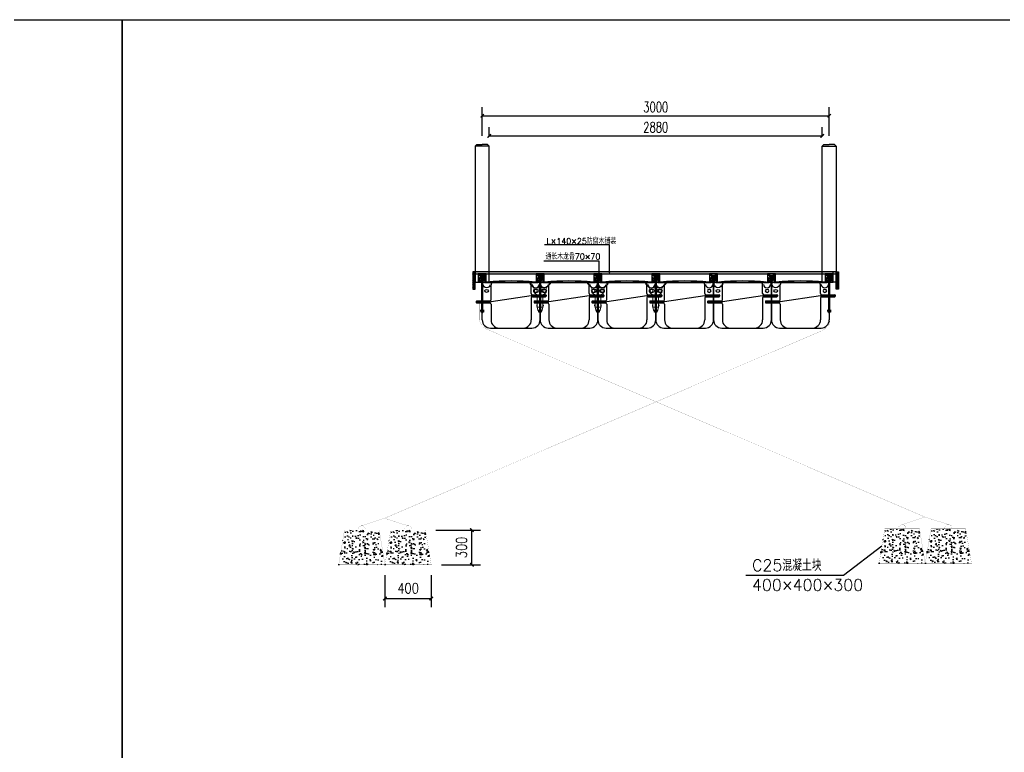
# Model space of a CAD drawing. Header units: millimetres. Extents: x -1822632 to -1305911, y 1206448 to 1536160.
# Drawn here: x -1805305 to -1796792, y 1239970 to 1246308 of the extents above; entities that cross this region are included whole.
import ezdxf

# ---------------------------------------------------------------- set-up
doc = ezdxf.new("R2010")
doc.units = ezdxf.units.MM
doc.header["$LTSCALE"] = 1000
doc.layers.get('0').update_dxf_attribs({"linetype": 'CONTINUOUS'})
doc.layers.get('DEFPOINTS').update_dxf_attribs({"linetype": 'CONTINUOUS'})
for name, color, linetype in [('DIM_LEAD', 3, 'CONTINUOUS'), ('FT', 252, 'CONTINUOUS'), ('PUB_DIM', 3, 'CONTINUOUS'), ('PUB_TEXT', 7, 'CONTINUOUS'), ('W- bollard系船栓', 4, 'CONTINUOUS'), ('固定锚', 38, 'CONTINUOUS'), ('木龙骨', 25, 'CONTINUOUS'), ('栏杆', 16, 'CONTINUOUS'), ('浮栈道码头木地板', 44, 'CONTINUOUS'), ('浮桥木地板', 44, 'CONTINUOUS'), ('短销钉', 253, 'CONTINUOUS')]:
    doc.layers.add(name, color=color, linetype=linetype)
doc.styles.add('_TCH_DIM', font='SIMPLEX.shx', dxfattribs={"width": 0.7, "bigfont": 'GBCBIG.shx'})
doc.styles.add('_TCH_DIM_T3', font='SIMPLEX', dxfattribs={"width": 0.705882, "bigfont": 'GBCBIG'})
doc.styles.add('dim_font', font='SIMPLEX.shx', dxfattribs={"width": 0.8})
doc.dimstyles.new('_T&30', dxfattribs={"dimtxt": 89.25, "dimasz": 30, "dimexe": 75, "dimexo": 90, "dimgap": 30, "dimtad": 1, "dimdec": 0, "dimzin": 0, "dimdsep": 46, "dimtxsty": '_TCH_DIM_T3', "dimblk": 'ARCHTICK', "dimcen": 0.09, "dimclrt": 7, "dimazin": 2, "dimtfac": 1, "dimtdec": 0, "dimtix": 1, "dimtmove": 2, "dimatfit": 3, "dimfxl": 1, "dimtolj": 1, "dimtzin": 0, "dimarcsym": 0})
doc.dimstyles.new('DIMN30', dxfattribs={"dimscale": 0.3, "dimtxt": 300, "dimasz": 100, "dimexe": 250, "dimexo": 300, "dimgap": 150, "dimtad": 1, "dimdec": 0, "dimzin": 0, "dimdsep": 46, "dimtxsty": 'dim_font', "dimblk": 'ARCHTICK', "dimcen": 0.09, "dimclrt": 7, "dimazin": 2, "dimtfac": 1, "dimtdec": 0, "dimtix": 1, "dimtmove": 2, "dimatfit": 3, "dimldrblk": 'ARCHTICK', "dimfxl": 1, "dimtolj": 1, "dimtzin": 0, "dimarcsym": 0})

# ---------------------------------------------------------------- blocks, each defined once
blk = doc.blocks.new('_ARCHTICK')
at = {"color": 0, "linetype": 'ByBlock', "const_width": 0.4}
blk.add_lwpolyline([(-0.5, -0.5), (0.5, 0.5)], dxfattribs=at)
blk = doc.blocks.new('*D22')
at = {"layer": 'DEFPOINTS', "color": 0, "transparency": 16777216}
for p in [(-1801796.7, 1241892.3), (-1801395.5, 1241892.3), (-1801746.7, 1241592.3)]:
    blk.add_point(p, dxfattribs=at)
at = {"layer": 'PUB_DIM', "color": 0, "lineweight": -2, "transparency": 16777216}
for p, q in [((-1801706.7, 1241892.3), (-1801320.5, 1241892.3)), ((-1801395.5, 1241592.3), (-1801395.5, 1241892.3)), ((-1801656.7, 1241592.3), (-1801320.5, 1241592.3))]:
    blk.add_line(p, q, dxfattribs=at)
at = {"layer": 'PUB_DIM', "color": 0, "lineweight": -2, "transparency": 16777216, "xscale": 30, "yscale": 30, "zscale": 30}
for p, rotation in [((-1801395.5, 1241892.3), 90), ((-1801395.5, 1241592.3), 270)]:
    blk.add_blockref('_ARCHTICK', p, dxfattribs=dict(at, rotation=rotation))
at = {"layer": 'PUB_DIM', "color": 7, "transparency": 16777216, "insert": (-1801485.5, 1241742.3), "char_height": 90, "attachment_point": 5, "rotation": 90, "style": 'dim_font'}
blk.add_mtext('\\A1;300', dxfattribs=at)
blk = doc.blocks.new('*D23')
at = {"layer": 'DEFPOINTS', "color": 0, "transparency": 16777216}
for p in [(-1802146.7, 1241592.3), (-1801746.7, 1241592.3), (-1801746.7, 1241299.5)]:
    blk.add_point(p, dxfattribs=at)
at = {"layer": 'PUB_DIM', "color": 0, "lineweight": -2, "transparency": 16777216}
for p, q in [((-1802146.7, 1241502.3), (-1802146.7, 1241224.5)), ((-1801746.7, 1241502.3), (-1801746.7, 1241224.5)), ((-1802146.7, 1241299.5), (-1801746.7, 1241299.5))]:
    blk.add_line(p, q, dxfattribs=at)
at = {"layer": 'PUB_DIM', "color": 0, "lineweight": -2, "transparency": 16777216, "xscale": 30, "yscale": 30, "zscale": 30, "rotation": 180}
blk.add_blockref('_ARCHTICK', (-1802146.7, 1241299.5), dxfattribs=at)
at = {"layer": 'PUB_DIM', "color": 0, "lineweight": -2, "transparency": 16777216, "xscale": 30, "yscale": 30, "zscale": 30}
blk.add_blockref('_ARCHTICK', (-1801746.7, 1241299.5), dxfattribs=at)
at = {"layer": 'PUB_DIM', "color": 7, "transparency": 16777216, "insert": (-1801946.7, 1241389.5), "char_height": 90, "attachment_point": 5, "style": 'dim_font'}
blk.add_mtext('\\A1;400', dxfattribs=at)
blk = doc.blocks.new('dxd')
at = {"layer": '短销钉', "lineweight": 13}
for p, q in [((-85.7, 227.1), (-55.8, 200.2)), ((-79, 244.5), (79, 244.5)), ((-77.5, 244.5), (-77.5, 246.5)), ((-77.5, 246.5), (77.5, 246.5)), ((-52.5, 180.1), (-52.5, 192.7)), ((-42.5, 197.2), (42.5, 197.2)), ((52.5, 180.1), (52.5, 192.7)), ((85.7, 227.1), (55.8, 200.2)), ((77.5, 244.5), (77.5, 246.5)), ((-48.8, 152.9), (-27.7, 135.8)), ((-24, 30), (-24, 128)), ((-19.2, 132.8), (19.2, 132.8)), ((24, 30), (24, 128)), ((48.8, 152.9), (27.7, 135.8)), ((-29, 38.9), (-29, 45)), ((-26, 48), (-24, 48)), ((-24, 30), (24, 30)), ((-24, 30), (-18.4, 2)), ((-16, 0), (16, 0)), ((-6, 39), (-6, 44.3)), ((6, 39), (6, 44.3)), ((24, 30), (18.4, 2)), ((26, 48), (24, 48)), ((29, 38.9), (29, 45))]:
    blk.add_line(p, q, dxfattribs=at)
at = {"layer": '短销钉', "lineweight": 13, "ltscale": 0.1}
for p, q in [((-18.4, 2), (-18, 0)), ((-18, 0), (-16, 0)), ((16, 0), (18, 0)), ((18.4, 2), (18, 0))]:
    blk.add_line(p, q, dxfattribs=at)
at = {"layer": '短销钉', "lineweight": 13}
for centre, radius, start, end in [((-79, 234.5), 10, 90, 228.00092), ((0, -1254.1), 1502.6, 87.04345, 92.95655), ((-43.5, 170), 13.5, 126.56574, 231), ((-62.5, 192.7), 10, 0, 48.00092), ((-34.5, 154.5), 31.4, 56.41658, 122.85309), ((-25.5, 170), 13.5, 308.36964, 51.90106), ((25.5, 170), 13.5, 128.09894, 231.63036), ((34.5, 154.5), 31.3, 57.12872, 123.60194), ((43.5, 170), 13.5, 309, 53.43426), ((62.5, 192.7), 10, 131.99908, 180), ((79, 234.5), 10, 311.99908, 90), ((-42.5, 160.6), 10, 184.14788, 231), ((-34.5, 185.6), 31.4, 236.13806, 303.55692), ((-34, 128), 10, 0, 51), ((34.5, 185.6), 31.4, 236.43853, 303.86649), ((34, 128), 10, 129, 180), ((42.5, 160.6), 10, 309, 355.85212), ((-26, 45), 3, 90, 180), ((-16, 2.5), 2.5, 191.30993, 270), ((-3, 44.3), 3, 115.37693, 180), ((0, 38), 10, 64.62307, 115.37693), ((3, 44.3), 3, 0, 64.62307), ((16, 2.5), 2.5, 270, 348.69007), ((26, 45), 3, 0, 90)]:
    blk.add_arc(centre, radius, start, end, dxfattribs=at)
for centre, major_axis, start_param, end_param in [((-23, 38.9), (0, -9), 4.712389, 6.115737), ((0, 39), (0, 9), 1.570796, 4.712389)]:
    blk.add_ellipse(centre, major_axis=major_axis, ratio=0.666667, start_param=start_param, end_param=end_param, dxfattribs=at)
at = {"layer": '短销钉', "lineweight": 13, "extrusion": (0, 0, -1)}
blk.add_ellipse((23, 38.9), major_axis=(0, -9), ratio=0.666667, start_param=4.712389, end_param=6.115737, dxfattribs=at)
blk = doc.blocks.new('ft')
at = {"layer": 'FT'}
for p, q in [((-250, 234.5), (-250, 375)), ((-230, 395), (230, 395)), ((-208.5, 397), (208.2, 397)), ((-208.5, 397), (-208.5, 395)), ((-174.3, 244.5), (-174.3, 375)), ((174.3, 298.5), (174.3, 375)), ((208.2, 397), (208.2, 395)), ((250, 375), (250, 288.5)), ((174.3, 279.5), (-174.3, 225.5)), ((174.3, 279.5), (302.1, 279.5)), ((174.3, 260.5), (174.3, 70)), ((184.3, 288.5), (298.1, 288.5)), ((184.3, 270.5), (298.1, 270.5)), ((250, 270.5), (250, 70)), ((-302, 225.5), (-174.3, 225.5)), ((-298, 234.5), (-184.3, 234.5)), ((-298, 216.5), (-184.3, 216.5)), ((-250, 70), (-250, 216.5)), ((-174.3, 206.5), (-174.3, 70)), ((-180, 0), (180, 0))]:
    blk.add_line(p, q, dxfattribs=at)
at = {"layer": 'FT', "ltscale": 0.5}
for p, q in [((302.1, 284.5), (302.1, 274.5)), ((-302, 230.5), (-302, 220.5))]:
    blk.add_line(p, q, dxfattribs=at)
at = {"layer": 'FT'}
for centre, radius, start, end in [((-230, 375), 20, 90, 180), ((-0.2, -1768.5), 2175.5, 84.50426, 95.49574), ((-154.3, 375), 20, 90, 180), ((154.3, 375), 20, 0, 90), ((230, 375), 20, 0, 90), ((184.3, 298.5), 10, 180, 270), ((184.3, 260.5), 10, 90, 180), ((298.1, 274.5), 4, 270, 0), ((-298, 220.5), 4, 180, 270), ((-184.3, 244.5), 10, 270, 0), ((-184.3, 206.5), 10, 0, 90), ((-180, 70), 70, 180, 270), ((-104.3, 70), 70, 180, 270), ((104.3, 70), 70, 270, 0), ((180, 70), 70, 270, 0)]:
    blk.add_arc(centre, radius, start, end, dxfattribs=at)
at = {"layer": 'FT', "ltscale": 0.5}
for centre, start, end in [((298.1, 284.5), 0, 90), ((-298, 230.5), 90, 180)]:
    blk.add_arc(centre, 4, start, end, dxfattribs=at)
at = {"layer": 'FT', "extrusion": (0, 0, -1)}
blk.add_ellipse((-212.1, 375), major_axis=(-30.4, 0), ratio=0.921809, start_param=3.141593, end_param=6.283185, dxfattribs=at)
at = {"layer": 'FT'}
blk.add_ellipse((211.9, 375.4), major_axis=(30.4, 0.1), ratio=0.921809, start_param=3.141593, end_param=6.283185, dxfattribs=at)
blk.add_ellipse((-212.1, 320.5), major_axis=(-16, 0), ratio=0.75, dxfattribs=at)
at = {"layer": 'FT', "extrusion": (0, 0, -1)}
blk.add_ellipse((212.1, 320.5), major_axis=(16, 0), ratio=0.75, dxfattribs=at)
blk = doc.blocks.new('*D21')
at = {"layer": 'DEFPOINTS', "color": 0, "transparency": 16777216}
for p in [(-1798305.8, 1245477.2), (-1801305.8, 1245212.9, 0), (-1798305.8, 1245212.9, 0)]:
    blk.add_point(p, dxfattribs=at)
at = {"layer": 'PUB_DIM', "color": 0, "lineweight": -2, "transparency": 16777216}
for p, q in [((-1801305.8, 1245302.9), (-1801305.8, 1245552.2)), ((-1798305.8, 1245302.9), (-1798305.8, 1245552.2)), ((-1801305.8, 1245477.2), (-1798305.8, 1245477.2))]:
    blk.add_line(p, q, dxfattribs=at)
at = {"layer": 'PUB_DIM', "color": 0, "lineweight": -2, "transparency": 16777216, "xscale": 30, "yscale": 30, "zscale": 30, "rotation": 180}
blk.add_blockref('_ARCHTICK', (-1801305.8, 1245477.2), dxfattribs=at)
at = {"layer": 'PUB_DIM', "color": 0, "lineweight": -2, "transparency": 16777216, "xscale": 30, "yscale": 30, "zscale": 30}
blk.add_blockref('_ARCHTICK', (-1798305.8, 1245477.2), dxfattribs=at)
at = {"layer": 'PUB_DIM', "color": 7, "transparency": 16777216, "insert": (-1799805.8, 1245551.8), "char_height": 89.25, "attachment_point": 5, "style": '_TCH_DIM_T3'}
blk.add_mtext('\\A1;3000', dxfattribs=at)
blk = doc.blocks.new('*D24')
at = {"layer": 'DEFPOINTS', "color": 0, "transparency": 16777216}
for p in [(-1798365.8, 1245303.1), (-1801245.8, 1245213.1, 0), (-1798365.8, 1245213.1, 0)]:
    blk.add_point(p, dxfattribs=at)
at = {"layer": 'PUB_DIM', "color": 0, "lineweight": -2, "transparency": 16777216}
for p, q in [((-1801245.8, 1245303.1), (-1801245.8, 1245378.1)), ((-1798365.8, 1245303.1), (-1798365.8, 1245378.1)), ((-1801245.8, 1245303.1), (-1798365.8, 1245303.1))]:
    blk.add_line(p, q, dxfattribs=at)
at = {"layer": 'PUB_DIM', "color": 0, "lineweight": -2, "transparency": 16777216, "xscale": 30, "yscale": 30, "zscale": 30, "rotation": 180}
blk.add_blockref('_ARCHTICK', (-1801245.8, 1245303.1), dxfattribs=at)
at = {"layer": 'PUB_DIM', "color": 0, "lineweight": -2, "transparency": 16777216, "xscale": 30, "yscale": 30, "zscale": 30}
blk.add_blockref('_ARCHTICK', (-1798365.8, 1245303.1), dxfattribs=at)
at = {"layer": 'PUB_DIM', "color": 7, "transparency": 16777216, "insert": (-1799805.8, 1245377.7), "char_height": 89.25, "attachment_point": 5, "style": '_TCH_DIM_T3'}
blk.add_mtext('\\A1;2880', dxfattribs=at)

msp = doc.modelspace()

# ---------------------------------------------------------------- hatches: boundary and pattern name
h = msp.add_hatch()
h.set_pattern_fill('木纹01', color=8, scale=25, style=0)
h.set_pattern_definition([(0, (-1808184.52, 1241661.33), (100, 100), [5, -95]), (0, (-1808254.52, 1241671.33), (100, 100), [10, -90]), (0, (-1808189.52, 1241676.33), (100, 100), [5, -95]), (0, (-1808249.52, 1241686.33), (100, 100), [5, -95]), (0, (-1808189.52, 1241691.33), (100, 100), [5, -95]), (0, (-1808244.52, 1241696.33), (100, 100), [5, -95]), (0, (-1808189.52, 1241701.33), (100, 100), [5, -95]), (0, (-1808244.52, 1241711.33), (100, 100), [5, -55, 5, -35]), (0, (-1808244.52, 1241721.33), (100, 100), [10, -50, 5, -35]), (0, (-1808249.52, 1241736.33), (100, 100), [5, -15, 5, -40, 5, -30]), (0, (-1808254.52, 1241746.33), (100, 100), [5, -20, 10, -65]), (0, (-1808189.52, 1241751.33), (100, 100), [5, -95]), (0, (-1808254.52, 1241756.33), (100, 100), [5, -25, 5, -65]), (45, (-1808264.52, 1241661.33), (1e-14, 100), [14.1421, -127.2793]), (45, (-1808179.52, 1241661.33), (1e-14, 100), [28.2843, -113.1371]), (45, (-1808179.52, 1241711.33), (1e-14, 100), [7.071, -134.3504]), (45, (-1808264.52, 1241721.33), (1e-14, 100), [21.2132, -120.2082]), (45, (-1808179.52, 1241721.33), (1e-14, 100), [35.3553, -106.066]), (45, (-1808179.52, 1241736.33), (1e-14, 100), [21.2132, -120.2082]), (315, (-1808199.52, 1241746.33), (100, -2e-14), [7.071, -134.3504]), (315, (-1808234.52, 1241666.33), (100, -2e-14), [14.1421, -127.2793]), (315, (-1808229.52, 1241706.33), (100, -2e-14), [14.1421, -127.2793]), (315, (-1808199.52, 1241686.33), (100, -2e-14), [14.1421, -127.2793]), (315, (-1808204.52, 1241726.33), (100, -2e-14), [14.1421, -127.2793]), (315, (-1808199.52, 1241736.33), (100, -2e-14), [21.2132, -120.2082]), (315, (-1808224.52, 1241676.33), (100, -2e-14), [21.2132, -120.2082]), (315, (-1808209.52, 1241681.33), (100, -2e-14), [21.2132, -120.2082]), (315, (-1808224.52, 1241716.33), (100, -2e-14), [21.2132, -120.2082]), (315, (-1808214.52, 1241721.33), (100, -2e-14), [21.2132, -120.2082]), (26.56505, (-1808259.52, 1241681.33), (100, 4e-08), [11.1803, -212.4265]), (26.56505, (-1808184.52, 1241676.33), (100, 4e-08), [44.7214, -178.8854]), (26.56505, (-1808184.52, 1241691.33), (100, 4e-08), [44.7214, -178.8854]), (26.56505, (-1808184.52, 1241701.33), (100, 4e-08), [44.7214, -67, 22.361, -89.5244]), (26.56505, (-1808174.52, 1241716.33), (100, 4e-08), [11.1803, -212.4265]), (26.56505, (-1808264.52, 1241751.33), (100, 4e-08), [11.1803, -212.4265]), (26.56505, (-1808184.52, 1241751.33), (100, 4e-08), [22.3607, -201.2461]), (333.43495, (-1808209.52, 1241661.33), (100, -4e-08), [22.3607, -201.2461]), (333.43495, (-1808244.52, 1241686.33), (100, -4e-08), [22.3607, -201.2461]), (333.43495, (-1808244.52, 1241671.33), (100, -4e-08), [11.1803, -212.4261]), (333.43495, (-1808239.52, 1241696.33), (100, -4e-08), [33.541, -190.0658]), (333.43495, (-1808219.52, 1241696.33), (100, -4e-08), [22.3607, -201.2461]), (333.43495, (-1808209.52, 1241701.33), (100, -4e-08), [22.3607, -201.2461]), (333.43495, (-1808239.52, 1241711.33), (100, -4e-08), [11.1803, -212.4261]), (333.43495, (-1808234.52, 1241721.33), (100, -4e-08), [11.1803, -212.4261]), (333.43495, (-1808194.52, 1241741.33), (100, -4e-08), [11.1803, -212.4261]), (333.43495, (-1808199.52, 1241706.33), (100, -4e-08), [11.1803, -212.4261]), (333.43495, (-1808244.52, 1241736.33), (100, -4e-08), [33.541, -190.0658]), (333.43495, (-1808249.52, 1241746.33), (100, -4e-08), [22.3607, -201.2461]), (333.43495, (-1808194.52, 1241716.33), (100, -4e-08), [11.18, -100.62, 11.18, -100.6268]), (333.43495, (-1808224.52, 1241736.33), (100, -4e-08), [22.3607, -201.2461]), (333.43495, (-1808219.52, 1241746.33), (100, -4e-08), [22.3607, -201.2461]), (333.43495, (-1808249.52, 1241756.33), (100, -4e-08), [22.3607, -201.2461]), (333.43495, (-1808219.52, 1241756.33), (100, -4e-08), [22.3607, -201.2461])])
edge = h.paths.add_edge_path()
edge.add_line((-1798245.831, 1244128.135), (-1801365.827, 1244128.135))
edge.add_line((-1801365.827, 1244128.135), (-1801365.835, 1244108.135))
edge.add_line((-1801365.835, 1244108.135), (-1798245.835, 1244108.135))
at = {"layer": '固定锚'}
h = msp.add_hatch(dxfattribs=at)
h.set_pattern_fill('AR-CONC', color=256, scale=0.5, style=0)
h.set_pattern_definition([(50, (-2268844.085, 545180.36), (91.0923345, -7.969543), [9.525, -104.775]), (355, (-2268844.085, 545180.36), (-17.621413, 95.528321), [7.62, -83.82]), (100.451, (-2268836.49, 545179.695), (73.471251, 87.558344), [8.095, -89.045]), (46.1842, (-2268844.09, 545205.76), (135.53952, -21.021164), [14.2875, -157.1625]), (96.6356, (-2268832.79, 545204.01), (118.702117, 123.712778), [12.1425, -133.5675]), (351.184, (-2268844.09, 545205.76), (118.702303, 123.71256), [11.43, -125.73]), (21, (-2268831.385, 545199.41), (75.80744, -51.132759), [9.525, -104.775]), (326, (-2268831.385, 545199.41), (30.901014, 92.093983), [7.62, -83.82]), (71.4514, (-2268825.07, 545195.15), (106.708245, 40.961429), [8.095, -89.045]), (37.5, (-2268844.085, 545180.36), (1.5443016, 42.2775194), [0, -82.804, 0, -85.09, 0, -84.1375]), (7.5, (-2268844.085, 545180.36), (33.4098313, 50.0902874), [0, -48.514, 0, -80.899, 0, -32.0675]), (327.5, (-2268872.406, 545180.36), (67.7952976, -2.864372), [0, -31.75, 0, -99.06, 0, -131.445]), (317.5, (-2268885.106, 545180.36), (74.0645907, 12.7132455), [0, -41.275, 0, -65.786, 0, -93.345])])
h.paths.add_polyline_path([(-1802496.733, 1241892.331), (-1802546.733, 1241592.331), (-1802146.733, 1241592.331), (-1802196.733, 1241892.331), (-1802316.705, 1241892.331)])
h = msp.add_hatch(dxfattribs=at)
h.set_pattern_fill('AR-CONC', color=256, scale=0.5, style=0)
h.set_pattern_definition([(50, (-2268444.085, 545180.36), (91.0923345, -7.969543), [9.525, -104.775]), (355, (-2268444.085, 545180.36), (-17.621413, 95.528321), [7.62, -83.82]), (100.451, (-2268436.49, 545179.695), (73.471251, 87.558344), [8.095, -89.045]), (46.1842, (-2268444.09, 545205.76), (135.53952, -21.021164), [14.2875, -157.1625]), (96.6356, (-2268432.79, 545204.01), (118.702117, 123.712778), [12.1425, -133.5675]), (351.184, (-2268444.09, 545205.76), (118.702303, 123.71256), [11.43, -125.73]), (21, (-2268431.385, 545199.41), (75.80744, -51.132759), [9.525, -104.775]), (326, (-2268431.385, 545199.41), (30.901014, 92.093983), [7.62, -83.82]), (71.4514, (-2268425.07, 545195.15), (106.708245, 40.961429), [8.095, -89.045]), (37.5, (-2268444.085, 545180.36), (1.5443016, 42.2775194), [0, -82.804, 0, -85.09, 0, -84.1375]), (7.5, (-2268444.085, 545180.36), (33.4098313, 50.0902874), [0, -48.514, 0, -80.899, 0, -32.0675]), (327.5, (-2268472.406, 545180.36), (67.7952976, -2.864372), [0, -31.75, 0, -99.06, 0, -131.445]), (317.5, (-2268485.106, 545180.36), (74.0645907, 12.7132455), [0, -41.275, 0, -65.786, 0, -93.345])])
h.paths.add_polyline_path([(-1802096.733, 1241892.331), (-1802146.733, 1241592.331), (-1801746.733, 1241592.331), (-1801796.733, 1241892.331), (-1801916.705, 1241892.331)])
h = msp.add_hatch(dxfattribs=at)
h.set_pattern_fill('AR-CONC', color=256, scale=0.5, style=0)
h.set_pattern_definition([(50, (-2264173.31, 545191.51), (91.0923345, -7.969543), [9.525, -104.775]), (355, (-2264173.31, 545191.51), (-17.621413, 95.528321), [7.62, -83.82]), (100.451, (-2264165.72, 545190.845), (73.471251, 87.558344), [8.095, -89.045]), (46.1842, (-2264173.31, 545216.91), (135.53952, -21.021164), [14.2875, -157.1625]), (96.6356, (-2264162.01, 545215.16), (118.702117, 123.712778), [12.1425, -133.5675]), (351.184, (-2264173.31, 545216.91), (118.702303, 123.71256), [11.43, -125.73]), (21, (-2264160.61, 545210.56), (75.80744, -51.132759), [9.525, -104.775]), (326, (-2264160.61, 545210.56), (30.901014, 92.093983), [7.62, -83.82]), (71.4514, (-2264154.29, 545206.3), (106.708245, 40.961429), [8.095, -89.045]), (37.5, (-2264173.308, 545191.51), (1.5443016, 42.2775194), [0, -82.804, 0, -85.09, 0, -84.1375]), (7.5, (-2264173.31, 545191.51), (33.4098313, 50.0902874), [0, -48.514, 0, -80.899, 0, -32.0675]), (327.5, (-2264201.63, 545191.51), (67.7952976, -2.864372), [0, -31.75, 0, -99.06, 0, -131.445]), (317.5, (-2264214.33, 545191.51), (74.0645907, 12.7132455), [0, -41.275, 0, -65.786, 0, -93.345])])
h.paths.add_polyline_path([(-1797825.956, 1241903.482), (-1797875.956, 1241603.482), (-1797475.956, 1241603.482), (-1797525.956, 1241903.482), (-1797645.928, 1241903.482)])
h = msp.add_hatch(dxfattribs=at)
h.set_pattern_fill('AR-CONC', color=256, scale=0.5, style=0)
h.set_pattern_definition([(50, (-2263773.31, 545191.51), (91.0923345, -7.969543), [9.525, -104.775]), (355, (-2263773.31, 545191.51), (-17.621413, 95.528321), [7.62, -83.82]), (100.451, (-2263765.72, 545190.845), (73.471251, 87.558344), [8.095, -89.045]), (46.1842, (-2263773.31, 545216.91), (135.53952, -21.021164), [14.2875, -157.1625]), (96.6356, (-2263762.01, 545215.16), (118.702117, 123.712778), [12.1425, -133.5675]), (351.184, (-2263773.31, 545216.91), (118.702303, 123.71256), [11.43, -125.73]), (21, (-2263760.61, 545210.56), (75.80744, -51.132759), [9.525, -104.775]), (326, (-2263760.61, 545210.56), (30.901014, 92.093983), [7.62, -83.82]), (71.4514, (-2263754.29, 545206.3), (106.708245, 40.961429), [8.095, -89.045]), (37.5, (-2263773.308, 545191.51), (1.5443016, 42.2775194), [0, -82.804, 0, -85.09, 0, -84.1375]), (7.5, (-2263773.31, 545191.51), (33.4098313, 50.0902874), [0, -48.514, 0, -80.899, 0, -32.0675]), (327.5, (-2263801.63, 545191.51), (67.7952976, -2.864372), [0, -31.75, 0, -99.06, 0, -131.445]), (317.5, (-2263814.33, 545191.51), (74.0645907, 12.7132455), [0, -41.275, 0, -65.786, 0, -93.345])])
h.paths.add_polyline_path([(-1797425.956, 1241903.482), (-1797475.956, 1241603.482), (-1797075.956, 1241603.482), (-1797125.956, 1241903.482), (-1797245.928, 1241903.482)])
at = {"layer": '木龙骨', "lineweight": 5}
h = msp.add_hatch(dxfattribs=at)
h.set_pattern_fill('HOUND', color=8, scale=20, angle=45, style=0)
h.set_pattern_definition([(45, (-1815223.206, 1239214.526), (20.205576, 33.6759605), [152.4, -76.2]), (135, (-1815223.206, 1239214.526), (20.205576, -33.6759605), [152.4, -76.2])])
h.paths.add_polyline_path([(-1801270.831, 1244038.135), (-1801270.831, 1244108.135), (-1801288.331, 1244108.135), (-1801288.331, 1244078.135), (-1801298.831, 1244078.135), (-1801298.831, 1244038.135)])
h.paths.add_polyline_path([(-1801340.831, 1244038.135), (-1801312.831, 1244038.135), (-1801312.831, 1244078.135), (-1801323.331, 1244078.135), (-1801323.331, 1244108.135), (-1801340.831, 1244108.135)])
h = msp.add_hatch(dxfattribs=at)
h.set_pattern_fill('HOUND', color=8, scale=20, angle=45, style=0)
h.set_pattern_definition([(45, (-1814723.206, 1239214.526), (20.205576, 33.6759605), [152.4, -76.2]), (135, (-1814723.206, 1239214.526), (20.205576, -33.6759605), [152.4, -76.2])])
h.paths.add_polyline_path([(-1800770.831, 1244038.135), (-1800770.831, 1244108.135), (-1800788.331, 1244108.135), (-1800788.331, 1244078.135), (-1800798.831, 1244078.135), (-1800798.831, 1244038.135)])
h.paths.add_polyline_path([(-1800840.831, 1244038.135), (-1800812.831, 1244038.135), (-1800812.831, 1244078.135), (-1800823.331, 1244078.135), (-1800823.331, 1244108.135), (-1800840.831, 1244108.135)])
h = msp.add_hatch(dxfattribs=at)
h.set_pattern_fill('HOUND', color=8, scale=20, angle=45, style=0)
h.set_pattern_definition([(45, (-1814223.206, 1239214.526), (20.205576, 33.6759605), [152.4, -76.2]), (135, (-1814223.206, 1239214.526), (20.205576, -33.6759605), [152.4, -76.2])])
h.paths.add_polyline_path([(-1800270.831, 1244038.135), (-1800270.831, 1244108.135), (-1800288.331, 1244108.135), (-1800288.331, 1244078.135), (-1800298.831, 1244078.135), (-1800298.831, 1244038.135)])
h.paths.add_polyline_path([(-1800340.831, 1244038.135), (-1800312.831, 1244038.135), (-1800312.831, 1244078.135), (-1800323.331, 1244078.135), (-1800323.331, 1244108.135), (-1800340.831, 1244108.135)])
h = msp.add_hatch(dxfattribs=at)
h.set_pattern_fill('HOUND', color=8, scale=20, angle=45, style=0)
h.set_pattern_definition([(45, (-1813723.206, 1239214.526), (20.205576, 33.6759605), [152.4, -76.2]), (135, (-1813723.206, 1239214.526), (20.205576, -33.6759605), [152.4, -76.2])])
h.paths.add_polyline_path([(-1799770.831, 1244038.135), (-1799770.831, 1244108.135), (-1799788.331, 1244108.135), (-1799788.331, 1244078.135), (-1799798.831, 1244078.135), (-1799798.831, 1244038.135)])
h.paths.add_polyline_path([(-1799840.831, 1244038.135), (-1799812.831, 1244038.135), (-1799812.831, 1244078.135), (-1799823.331, 1244078.135), (-1799823.331, 1244108.135), (-1799840.831, 1244108.135)])
h = msp.add_hatch(dxfattribs=at)
h.set_pattern_fill('HOUND', color=8, scale=20, angle=45, style=0)
h.set_pattern_definition([(45, (-1813223.206, 1239214.526), (20.205576, 33.6759605), [152.4, -76.2]), (135, (-1813223.206, 1239214.526), (20.205576, -33.6759605), [152.4, -76.2])])
h.paths.add_polyline_path([(-1799270.831, 1244038.135), (-1799270.831, 1244108.135), (-1799288.331, 1244108.135), (-1799288.331, 1244078.135), (-1799298.831, 1244078.135), (-1799298.831, 1244038.135)])
h.paths.add_polyline_path([(-1799340.831, 1244038.135), (-1799312.831, 1244038.135), (-1799312.831, 1244078.135), (-1799323.331, 1244078.135), (-1799323.331, 1244108.135), (-1799340.831, 1244108.135)])
h = msp.add_hatch(dxfattribs=at)
h.set_pattern_fill('HOUND', color=8, scale=20, angle=45, style=0)
h.set_pattern_definition([(45, (-1812723.206, 1239214.526), (20.205576, 33.6759605), [152.4, -76.2]), (135, (-1812723.206, 1239214.526), (20.205576, -33.6759605), [152.4, -76.2])])
h.paths.add_polyline_path([(-1798770.831, 1244038.135), (-1798770.831, 1244108.135), (-1798788.331, 1244108.135), (-1798788.331, 1244078.135), (-1798798.831, 1244078.135), (-1798798.831, 1244038.135)])
h.paths.add_polyline_path([(-1798840.831, 1244038.135), (-1798812.831, 1244038.135), (-1798812.831, 1244078.135), (-1798823.331, 1244078.135), (-1798823.331, 1244108.135), (-1798840.831, 1244108.135)])
h = msp.add_hatch(dxfattribs=at)
h.set_pattern_fill('HOUND', color=8, scale=20, angle=45, style=0)
h.set_pattern_definition([(45, (-1812223.206, 1239214.526), (20.205576, 33.6759605), [152.4, -76.2]), (135, (-1812223.206, 1239214.526), (20.205576, -33.6759605), [152.4, -76.2])])
h.paths.add_polyline_path([(-1798270.831, 1244038.135), (-1798270.831, 1244108.135), (-1798288.331, 1244108.135), (-1798288.331, 1244078.135), (-1798298.831, 1244078.135), (-1798298.831, 1244038.135)])
h.paths.add_polyline_path([(-1798340.831, 1244038.135), (-1798312.831, 1244038.135), (-1798312.831, 1244078.135), (-1798323.331, 1244078.135), (-1798323.331, 1244108.135), (-1798340.831, 1244108.135)])
at = {"layer": '浮桥木地板'}
h = msp.add_hatch(dxfattribs=at)
h.set_pattern_fill('木纹01', color=256, scale=20, angle=90)
h.set_pattern_definition([(90, (-2094670.5, 690159.68), (-80, 80), [4, -76]), (90, (-2094678.5, 690103.68), (-80, 80), [8, -72]), (90, (-2094682.5, 690155.68), (-80, 80), [4, -76]), (90, (-2094690.5, 690107.68), (-80, 80), [4, -76]), (90, (-2094694.5, 690155.68), (-80, 80), [4, -76]), (90, (-2094698.5, 690111.68), (-80, 80), [4, -76]), (90, (-2094702.5, 690155.68), (-80, 80), [4, -76]), (90, (-2094710.5, 690111.68), (-80, 80), [4, -44, 4, -28]), (90, (-2094718.5, 690111.68), (-80, 80), [8, -40, 4, -28]), (90, (-2094730.5, 690107.68), (-80, 80), [4, -12, 4, -32, 4, -24]), (90, (-2094738.5, 690103.68), (-80, 80), [4, -16, 8, -52]), (90, (-2094742.5, 690155.68), (-80, 80), [4, -76]), (90, (-2094746.5, 690103.68), (-80, 80), [4, -20, 4, -52]), (135, (-2094670.5, 690095.677), (-80, 1e-14), [11.31368, -101.823405]), (135, (-2094670.5, 690163.677), (-80, 1e-14), [22.627416, -90.509669]), (135, (-2094710.5, 690163.677), (-80, 1e-14), [5.6568, -107.480285]), (135, (-2094718.5, 690095.677), (-80, 1e-14), [16.97056, -96.166525]), (135, (-2094718.5, 690163.677), (-80, 1e-14), [28.284272, -84.852813]), (135, (-2094730.5, 690163.677), (-80, 1e-14), [16.97056, -96.166525]), (45, (-2094738.5, 690147.677), (2e-14, 80), [5.6568, -107.480285]), (45, (-2094674.5, 690119.677), (2e-14, 80), [11.31368, -101.823405]), (45, (-2094706.5, 690123.677), (2e-14, 80), [11.31368, -101.823405]), (45, (-2094690.5, 690147.677), (2e-14, 80), [11.31368, -101.823405]), (45, (-2094722.5, 690143.677), (2e-14, 80), [11.31368, -101.823405]), (45, (-2094730.5, 690147.677), (2e-14, 80), [16.97056, -96.166525]), (45, (-2094682.5, 690127.677), (2e-14, 80), [16.97056, -96.166525]), (45, (-2094686.5, 690139.677), (2e-14, 80), [16.97056, -96.166525]), (45, (-2094714.5, 690127.677), (2e-14, 80), [16.97056, -96.166525]), (45, (-2094718.5, 690135.677), (2e-14, 80), [16.97056, -96.166525]), (116.565051, (-2094686.5, 690099.677), (-3e-08, 80), [8.944271, -169.941166]), (116.565051, (-2094682.5, 690159.677), (-3e-08, 80), [35.777088, -143.10835]), (116.565051, (-2094694.5, 690159.677), (-3e-08, 80), [35.777088, -143.10835]), (116.565051, (-2094702.5, 690159.677), (-3e-08, 80), [35.77712, -53.6, 17.8888, -71.619518]), (116.565051, (-2094714.5, 690167.677), (-3e-08, 80), [8.944271, -169.941166]), (116.565051, (-2094742.5, 690095.677), (-3e-08, 80), [8.944271, -169.941166]), (116.565051, (-2094742.5, 690159.677), (-3e-08, 80), [17.888544, -160.996894]), (63.434949, (-2094670.5, 690139.677), (3e-08, 80), [17.888544, -160.996894]), (63.434949, (-2094690.5, 690111.677), (3e-08, 80), [17.888544, -160.996894]), (63.434949, (-2094678.5, 690111.677), (3e-08, 80), [8.944271, -169.940894]), (63.434949, (-2094698.5, 690115.677), (3e-08, 80), [26.832816, -152.052622]), (63.434949, (-2094698.5, 690131.677), (3e-08, 80), [17.888544, -160.996894]), (63.434949, (-2094702.5, 690139.677), (3e-08, 80), [17.888544, -160.996894]), (63.434949, (-2094710.5, 690115.677), (3e-08, 80), [8.944271, -169.940894]), (63.434949, (-2094718.5, 690119.677), (3e-08, 80), [8.944271, -169.940894]), (63.434949, (-2094734.5, 690151.677), (3e-08, 80), [8.944271, -169.940894]), (63.434949, (-2094706.5, 690147.677), (3e-08, 80), [8.944271, -169.940894]), (63.434949, (-2094730.5, 690111.677), (3e-08, 80), [26.832816, -152.052622]), (63.434949, (-2094738.5, 690107.677), (3e-08, 80), [17.888544, -160.996894]), (63.434949, (-2094714.5, 690151.677), (3e-08, 80), [8.944, -80.496, 8.944, -80.501438]), (63.434949, (-2094730.5, 690127.677), (3e-08, 80), [17.888544, -160.996894]), (63.434949, (-2094738.5, 690131.677), (3e-08, 80), [17.888544, -160.996894]), (63.434949, (-2094746.5, 690107.677), (3e-08, 80), [17.888544, -160.996894]), (63.434949, (-2094746.5, 690131.677), (3e-08, 80), [17.888544, -160.996894])])
h.paths.add_polyline_path([(-1801365.831, 1244128.135), (-1801385.831, 1244128.135), (-1801385.831, 1243978.135), (-1801365.831, 1243978.135)])
h = msp.add_hatch(dxfattribs=at)
h.set_pattern_fill('木纹01', color=256, scale=20, angle=90)
h.set_pattern_definition([(90, (-2093760.495, 690159.68), (-80, 80), [4, -76]), (90, (-2093768.495, 690103.68), (-80, 80), [8, -72]), (90, (-2093772.495, 690155.68), (-80, 80), [4, -76]), (90, (-2093780.495, 690107.68), (-80, 80), [4, -76]), (90, (-2093784.495, 690155.68), (-80, 80), [4, -76]), (90, (-2093788.495, 690111.68), (-80, 80), [4, -76]), (90, (-2093792.495, 690155.68), (-80, 80), [4, -76]), (90, (-2093800.495, 690111.68), (-80, 80), [4, -44, 4, -28]), (90, (-2093808.495, 690111.68), (-80, 80), [8, -40, 4, -28]), (90, (-2093820.495, 690107.68), (-80, 80), [4, -12, 4, -32, 4, -24]), (90, (-2093828.495, 690103.68), (-80, 80), [4, -16, 8, -52]), (90, (-2093832.495, 690155.68), (-80, 80), [4, -76]), (90, (-2093836.495, 690103.68), (-80, 80), [4, -20, 4, -52]), (135, (-2093760.495, 690095.677), (-80, 1e-14), [11.31368, -101.823405]), (135, (-2093760.495, 690163.677), (-80, 1e-14), [22.627416, -90.509669]), (135, (-2093800.495, 690163.677), (-80, 1e-14), [5.6568, -107.480285]), (135, (-2093808.495, 690095.677), (-80, 1e-14), [16.97056, -96.166525]), (135, (-2093808.495, 690163.677), (-80, 1e-14), [28.284272, -84.852813]), (135, (-2093820.495, 690163.677), (-80, 1e-14), [16.97056, -96.166525]), (45, (-2093828.495, 690147.677), (2e-14, 80), [5.6568, -107.480285]), (45, (-2093764.495, 690119.677), (2e-14, 80), [11.31368, -101.823405]), (45, (-2093796.495, 690123.677), (2e-14, 80), [11.31368, -101.823405]), (45, (-2093780.495, 690147.677), (2e-14, 80), [11.31368, -101.823405]), (45, (-2093812.495, 690143.677), (2e-14, 80), [11.31368, -101.823405]), (45, (-2093820.495, 690147.677), (2e-14, 80), [16.97056, -96.166525]), (45, (-2093772.495, 690127.677), (2e-14, 80), [16.97056, -96.166525]), (45, (-2093776.495, 690139.677), (2e-14, 80), [16.97056, -96.166525]), (45, (-2093804.495, 690127.677), (2e-14, 80), [16.97056, -96.166525]), (45, (-2093808.495, 690135.677), (2e-14, 80), [16.97056, -96.166525]), (116.565051, (-2093776.495, 690099.677), (-3e-08, 80), [8.944271, -169.941166]), (116.565051, (-2093772.495, 690159.677), (-3e-08, 80), [35.777088, -143.10835]), (116.565051, (-2093784.495, 690159.677), (-3e-08, 80), [35.777088, -143.10835]), (116.565051, (-2093792.495, 690159.677), (-3e-08, 80), [35.77712, -53.6, 17.8888, -71.619518]), (116.565051, (-2093804.495, 690167.677), (-3e-08, 80), [8.944271, -169.941166]), (116.565051, (-2093832.495, 690095.677), (-3e-08, 80), [8.944271, -169.941166]), (116.565051, (-2093832.495, 690159.677), (-3e-08, 80), [17.888544, -160.996894]), (63.434949, (-2093760.495, 690139.677), (3e-08, 80), [17.888544, -160.996894]), (63.434949, (-2093780.495, 690111.677), (3e-08, 80), [17.888544, -160.996894]), (63.434949, (-2093768.495, 690111.677), (3e-08, 80), [8.944271, -169.940894]), (63.434949, (-2093788.495, 690115.677), (3e-08, 80), [26.832816, -152.052622]), (63.434949, (-2093788.495, 690131.677), (3e-08, 80), [17.888544, -160.996894]), (63.434949, (-2093792.495, 690139.677), (3e-08, 80), [17.888544, -160.996894]), (63.434949, (-2093800.495, 690115.677), (3e-08, 80), [8.944271, -169.940894]), (63.434949, (-2093808.495, 690119.677), (3e-08, 80), [8.944271, -169.940894]), (63.434949, (-2093824.495, 690151.677), (3e-08, 80), [8.944271, -169.940894]), (63.434949, (-2093796.495, 690147.677), (3e-08, 80), [8.944271, -169.940894]), (63.434949, (-2093820.495, 690111.677), (3e-08, 80), [26.832816, -152.052622]), (63.434949, (-2093828.495, 690107.677), (3e-08, 80), [17.888544, -160.996894]), (63.434949, (-2093804.495, 690151.677), (3e-08, 80), [8.944, -80.496, 8.944, -80.501438]), (63.434949, (-2093820.495, 690127.677), (3e-08, 80), [17.888544, -160.996894]), (63.434949, (-2093828.495, 690131.677), (3e-08, 80), [17.888544, -160.996894]), (63.434949, (-2093836.495, 690107.677), (3e-08, 80), [17.888544, -160.996894]), (63.434949, (-2093836.495, 690131.677), (3e-08, 80), [17.888544, -160.996894])])
h.paths.add_polyline_path([(-1798245.835, 1244128.135), (-1798225.835, 1244128.135), (-1798225.835, 1243978.135), (-1798245.835, 1243978.135)])

# ---------------------------------------------------------------- linework, layer by layer
at = {"color": 7}
msp.add_line((-1801238.331, 1244038.135, 0), (-1801288.331, 1244038.135, 0), dxfattribs=at)
at = {"elevation": 0}
for points in [[(-1801319.271, 1244078.135), (-1801292.391, 1244078.135), (-1801292.391, 1244079.815), (-1801319.271, 1244079.815)], [(-1801317.591, 1244082.055), (-1801294.071, 1244082.055), (-1801294.071, 1244093.255), (-1801317.591, 1244093.255)], [(-1801315.911, 1244079.815), (-1801295.751, 1244079.815), (-1801295.751, 1244082.055), (-1801315.911, 1244082.055)], [(-1801311.991, 1244082.055), (-1801299.671, 1244082.055), (-1801299.671, 1244093.255), (-1801311.991, 1244093.255)], [(-1801311.831, 1243773.969), (-1801299.831, 1243773.969), (-1801299.831, 1244099.469), (-1801311.831, 1244099.469)], [(-1800819.271, 1244078.135), (-1800792.391, 1244078.135), (-1800792.391, 1244079.815), (-1800819.271, 1244079.815)], [(-1800817.591, 1244082.055), (-1800794.071, 1244082.055), (-1800794.071, 1244093.255), (-1800817.591, 1244093.255)], [(-1800815.911, 1244079.815), (-1800795.751, 1244079.815), (-1800795.751, 1244082.055), (-1800815.911, 1244082.055)], [(-1800811.991, 1244082.055), (-1800799.671, 1244082.055), (-1800799.671, 1244093.255), (-1800811.991, 1244093.255)], [(-1800811.831, 1243773.969), (-1800799.831, 1243773.969), (-1800799.831, 1244099.469), (-1800811.831, 1244099.469)], [(-1800319.271, 1244078.135), (-1800292.391, 1244078.135), (-1800292.391, 1244079.815), (-1800319.271, 1244079.815)], [(-1800317.591, 1244082.055), (-1800294.071, 1244082.055), (-1800294.071, 1244093.255), (-1800317.591, 1244093.255)], [(-1800315.911, 1244079.815), (-1800295.751, 1244079.815), (-1800295.751, 1244082.055), (-1800315.911, 1244082.055)], [(-1800311.991, 1244082.055), (-1800299.671, 1244082.055), (-1800299.671, 1244093.255), (-1800311.991, 1244093.255)], [(-1800311.831, 1243773.969), (-1800299.831, 1243773.969), (-1800299.831, 1244099.469), (-1800311.831, 1244099.469)], [(-1799819.271, 1244078.135), (-1799792.391, 1244078.135), (-1799792.391, 1244079.815), (-1799819.271, 1244079.815)], [(-1799817.591, 1244082.055), (-1799794.071, 1244082.055), (-1799794.071, 1244093.255), (-1799817.591, 1244093.255)], [(-1799815.911, 1244079.815), (-1799795.751, 1244079.815), (-1799795.751, 1244082.055), (-1799815.911, 1244082.055)], [(-1799811.991, 1244082.055), (-1799799.671, 1244082.055), (-1799799.671, 1244093.255), (-1799811.991, 1244093.255)], [(-1799811.831, 1243773.969), (-1799799.831, 1243773.969), (-1799799.831, 1244099.469), (-1799811.831, 1244099.469)], [(-1799319.271, 1244078.135), (-1799292.391, 1244078.135), (-1799292.391, 1244079.815), (-1799319.271, 1244079.815)], [(-1799317.591, 1244082.055), (-1799294.071, 1244082.055), (-1799294.071, 1244093.255), (-1799317.591, 1244093.255)], [(-1799315.911, 1244079.815), (-1799295.751, 1244079.815), (-1799295.751, 1244082.055), (-1799315.911, 1244082.055)], [(-1799311.991, 1244082.055), (-1799299.671, 1244082.055), (-1799299.671, 1244093.255), (-1799311.991, 1244093.255)], [(-1798819.271, 1244078.135), (-1798792.391, 1244078.135), (-1798792.391, 1244079.815), (-1798819.271, 1244079.815)], [(-1798817.591, 1244082.055), (-1798794.071, 1244082.055), (-1798794.071, 1244093.255), (-1798817.591, 1244093.255)], [(-1798815.911, 1244079.815), (-1798795.751, 1244079.815), (-1798795.751, 1244082.055), (-1798815.911, 1244082.055)], [(-1798811.991, 1244082.055), (-1798799.671, 1244082.055), (-1798799.671, 1244093.255), (-1798811.991, 1244093.255)], [(-1798319.271, 1244078.135), (-1798292.391, 1244078.135), (-1798292.391, 1244079.815), (-1798319.271, 1244079.815)], [(-1798317.591, 1244082.055), (-1798294.071, 1244082.055), (-1798294.071, 1244093.255), (-1798317.591, 1244093.255)], [(-1798315.911, 1244079.815), (-1798295.751, 1244079.815), (-1798295.751, 1244082.055), (-1798315.911, 1244082.055)], [(-1798311.991, 1244082.055), (-1798299.671, 1244082.055), (-1798299.671, 1244093.255), (-1798311.991, 1244093.255)], [(-1798311.831, 1243773.969), (-1798299.831, 1243773.969), (-1798299.831, 1244099.469), (-1798311.831, 1244099.469)], [(-1801322.831, 1243792.469), (-1801288.831, 1243792.469), (-1801288.831, 1243790.969), (-1801322.831, 1243790.969)], [(-1801316.331, 1243788.969), (-1801295.331, 1243788.969), (-1801295.331, 1243778.969), (-1801316.331, 1243778.969)], [(-1801314.831, 1243790.969), (-1801296.831, 1243790.969), (-1801296.831, 1243788.969), (-1801314.831, 1243788.969)], [(-1801311.331, 1243788.969), (-1801300.331, 1243788.969), (-1801300.331, 1243778.969), (-1801311.331, 1243778.969)], [(-1800822.831, 1243792.469), (-1800788.831, 1243792.469), (-1800788.831, 1243790.969), (-1800822.831, 1243790.969)], [(-1800816.331, 1243788.969), (-1800795.331, 1243788.969), (-1800795.331, 1243778.969), (-1800816.331, 1243778.969)], [(-1800814.831, 1243790.969), (-1800796.831, 1243790.969), (-1800796.831, 1243788.969), (-1800814.831, 1243788.969)], [(-1800811.331, 1243788.969), (-1800800.331, 1243788.969), (-1800800.331, 1243778.969), (-1800811.331, 1243778.969)], [(-1800322.831, 1243792.469), (-1800288.831, 1243792.469), (-1800288.831, 1243790.969), (-1800322.831, 1243790.969)], [(-1800316.331, 1243788.969), (-1800295.331, 1243788.969), (-1800295.331, 1243778.969), (-1800316.331, 1243778.969)], [(-1800314.831, 1243790.969), (-1800296.831, 1243790.969), (-1800296.831, 1243788.969), (-1800314.831, 1243788.969)], [(-1800311.331, 1243788.969), (-1800300.331, 1243788.969), (-1800300.331, 1243778.969), (-1800311.331, 1243778.969)], [(-1799822.831, 1243792.469), (-1799788.831, 1243792.469), (-1799788.831, 1243790.969), (-1799822.831, 1243790.969)], [(-1799816.331, 1243788.969), (-1799795.331, 1243788.969), (-1799795.331, 1243778.969), (-1799816.331, 1243778.969)], [(-1799814.831, 1243790.969), (-1799796.831, 1243790.969), (-1799796.831, 1243788.969), (-1799814.831, 1243788.969)], [(-1799811.331, 1243788.969), (-1799800.331, 1243788.969), (-1799800.331, 1243778.969), (-1799811.331, 1243778.969)], [(-1798322.831, 1243792.469), (-1798288.831, 1243792.469), (-1798288.831, 1243790.969), (-1798322.831, 1243790.969)], [(-1798316.331, 1243788.969), (-1798295.331, 1243788.969), (-1798295.331, 1243778.969), (-1798316.331, 1243778.969)], [(-1798314.831, 1243790.969), (-1798296.831, 1243790.969), (-1798296.831, 1243788.969), (-1798314.831, 1243788.969)], [(-1798311.331, 1243788.969), (-1798300.331, 1243788.969), (-1798300.331, 1243778.969), (-1798311.331, 1243778.969)]]:
    msp.add_lwpolyline(points, close=True, dxfattribs=at)
at = {"layer": 'DIM_LEAD'}
for p, q in [((-1800205.115, 1244361.032, 0), (-1800766.395, 1244361.032, 0)), ((-1800205.702, 1244117.944, 0), (-1800205.115, 1244361.032, 0)), ((-1800295.306, 1244217.875, 0), (-1800774.738, 1244217.875, 0)), ((-1800295.455, 1244047.441, 0), (-1800295.306, 1244217.875, 0))]:
    msp.add_line(p, q, dxfattribs=at)
at = {"layer": 'DIM_LEAD', "const_width": 6, "elevation": 0}
for points in [[(-1800205.71, 1244114.944, 1), (-1800205.695, 1244120.944, 1)], [(-1800295.457, 1244044.441, 1), (-1800295.452, 1244050.441, 1)]]:
    msp.add_lwpolyline(points, format="xyb", close=True, dxfattribs=at)
at = {"layer": 'FT'}
for p, q in [((-1801305.831, 1243993.135, 0), (-1801305.831, 1243906.635, 0)), ((-1801285.081, 1244036.635, 0), (-1801285.081, 1244035.635, 0)), ((-1800826.731, 1244036.635, 0), (-1800826.731, 1244035.635, 0))]:
    msp.add_line(p, q, dxfattribs=at)
at = {"layer": 'FT', "ltscale": 0.5}
msp.add_line((-1800779.793, 1243980.385, 0), (-1800779.793, 1243975.385, 0), dxfattribs=at)
at = {"layer": 'PUB_DIM', "color": 6}
msp.add_line((-1798270.831, 1244108.135, 0), (-1798270.831, 1244128.135, 0), dxfattribs=at)
at = {"layer": 'PUB_DIM', "color": 3}
for p, q in [((-1797850.956, 1241753.482, 0), (-1798182.034, 1241498.915, 0)), ((-1798182.034, 1241498.915, 0), (-1799027.069, 1241498.915, 0))]:
    msp.add_line(p, q, dxfattribs=at)
at = {"layer": 'W- bollard系船栓'}
for points in [[(-1813816.929, 1246308.295), (-1804419.544, 1246308.295), (-1804419.544, 1238660.674), (-1813816.929, 1238660.674)], [(-1804419.544, 1246308.295), (-1795022.159, 1246308.295), (-1795022.159, 1238660.674), (-1804419.544, 1238660.674)]]:
    msp.add_lwpolyline(points, close=True, dxfattribs=at)
at = {"layer": '固定锚', "color": 0, "const_width": 1, "elevation": 0}
for points in [[(-1798299.831, 1243845.984), (-1798299.831, 1243707.597, -0.19903199), (-1798324.383, 1243648.36, -0.09762732), (-1798374.562, 1243614.741), (-1802150.219, 1241994.636)], [(-1801329.831, 1243857.135), (-1801329.831, 1243718.748, 0.19903199), (-1801305.278, 1243659.511, 0.09762732), (-1801255.1, 1243625.892), (-1797479.442, 1242005.787)]]:
    msp.add_lwpolyline(points, format="xyb", dxfattribs=at)
for points in [[(-1802346.623, 1241929.582), (-1802150.219, 1241994.636), (-1801946.623, 1241929.582)], [(-1797675.846, 1241940.733), (-1797479.442, 1242005.787), (-1797275.846, 1241940.733)]]:
    msp.add_lwpolyline(points, dxfattribs=at)
at = {"layer": '固定锚', "const_width": 1, "elevation": 0}
for points in [[(-1797875.956, 1241603.482), (-1797475.956, 1241603.482), (-1797525.956, 1241903.482), (-1797645.928, 1241903.482, 1.24509827), (-1797705.764, 1241903.482), (-1797825.956, 1241903.482), (-1797875.956, 1241603.482)], [(-1797475.956, 1241603.482), (-1797075.956, 1241603.482), (-1797125.956, 1241903.482), (-1797245.928, 1241903.482, 1.24509827), (-1797305.764, 1241903.482), (-1797425.956, 1241903.482), (-1797475.956, 1241603.482)], [(-1802546.733, 1241592.331), (-1802146.733, 1241592.331), (-1802196.733, 1241892.331), (-1802316.705, 1241892.331, 1.24509827), (-1802376.541, 1241892.331), (-1802496.733, 1241892.331), (-1802546.733, 1241592.331)], [(-1802146.733, 1241592.331), (-1801746.733, 1241592.331), (-1801796.733, 1241892.331), (-1801916.705, 1241892.331, 1.24509827), (-1801976.541, 1241892.331), (-1802096.733, 1241892.331), (-1802146.733, 1241592.331)]]:
    msp.add_lwpolyline(points, format="xyb", close=True, dxfattribs=at)
for points in [[(-1802546.733, 1241592.331), (-1802496.733, 1241892.331), (-1802196.733, 1241892.331), (-1802146.733, 1241592.331)], [(-1802146.733, 1241592.331), (-1802096.733, 1241892.331), (-1801796.733, 1241892.331), (-1801746.733, 1241592.331)], [(-1797875.956, 1241603.482), (-1797825.956, 1241903.482), (-1797525.956, 1241903.482), (-1797475.956, 1241603.482)], [(-1797475.956, 1241603.482), (-1797425.956, 1241903.482), (-1797125.956, 1241903.482), (-1797075.956, 1241603.482)]]:
    msp.add_lwpolyline(points, close=True, dxfattribs=at)
at = {"layer": '木龙骨', "color": 6, "elevation": 0}
for points in [[(-1801340.831, 1244038.135), (-1801270.831, 1244038.135), (-1801270.831, 1244108.135), (-1801340.831, 1244108.135)], [(-1801323.331, 1244078.135), (-1801288.331, 1244078.135), (-1801288.331, 1244108.135), (-1801323.331, 1244108.135)], [(-1801312.831, 1244038.135), (-1801298.831, 1244038.135), (-1801298.831, 1244078.135), (-1801312.831, 1244078.135)], [(-1800840.831, 1244038.135), (-1800770.831, 1244038.135), (-1800770.831, 1244108.135), (-1800840.831, 1244108.135)], [(-1800823.331, 1244078.135), (-1800788.331, 1244078.135), (-1800788.331, 1244108.135), (-1800823.331, 1244108.135)], [(-1800812.831, 1244038.135), (-1800798.831, 1244038.135), (-1800798.831, 1244078.135), (-1800812.831, 1244078.135)], [(-1800340.831, 1244038.135), (-1800270.831, 1244038.135), (-1800270.831, 1244108.135), (-1800340.831, 1244108.135)], [(-1800323.331, 1244078.135), (-1800288.331, 1244078.135), (-1800288.331, 1244108.135), (-1800323.331, 1244108.135)], [(-1800312.831, 1244038.135), (-1800298.831, 1244038.135), (-1800298.831, 1244078.135), (-1800312.831, 1244078.135)], [(-1799840.831, 1244038.135), (-1799770.831, 1244038.135), (-1799770.831, 1244108.135), (-1799840.831, 1244108.135)], [(-1799823.331, 1244078.135), (-1799788.331, 1244078.135), (-1799788.331, 1244108.135), (-1799823.331, 1244108.135)], [(-1799812.831, 1244038.135), (-1799798.831, 1244038.135), (-1799798.831, 1244078.135), (-1799812.831, 1244078.135)], [(-1799340.831, 1244038.135), (-1799270.831, 1244038.135), (-1799270.831, 1244108.135), (-1799340.831, 1244108.135)], [(-1799323.331, 1244078.135), (-1799288.331, 1244078.135), (-1799288.331, 1244108.135), (-1799323.331, 1244108.135)], [(-1799312.831, 1244038.135), (-1799298.831, 1244038.135), (-1799298.831, 1244078.135), (-1799312.831, 1244078.135)], [(-1798840.831, 1244038.135), (-1798770.831, 1244038.135), (-1798770.831, 1244108.135), (-1798840.831, 1244108.135)], [(-1798823.331, 1244078.135), (-1798788.331, 1244078.135), (-1798788.331, 1244108.135), (-1798823.331, 1244108.135)], [(-1798812.831, 1244038.135), (-1798798.831, 1244038.135), (-1798798.831, 1244078.135), (-1798812.831, 1244078.135)], [(-1798340.831, 1244038.135), (-1798270.831, 1244038.135), (-1798270.831, 1244108.135), (-1798340.831, 1244108.135)], [(-1798323.331, 1244078.135), (-1798288.331, 1244078.135), (-1798288.331, 1244108.135), (-1798323.331, 1244108.135)], [(-1798312.831, 1244038.135), (-1798298.831, 1244038.135), (-1798298.831, 1244078.135), (-1798312.831, 1244078.135)]]:
    msp.add_lwpolyline(points, close=True, dxfattribs=at)
at = {"layer": '栏杆'}
for p, q in [((-1801365.831, 1245212.737, 0), (-1801351.863, 1245228.135, 0)), ((-1801351.863, 1245228.135, 0), (-1801305.831, 1245228.135, 0)), ((-1801259.799, 1245228.135, 0), (-1801305.831, 1245228.135, 0)), ((-1801259.799, 1245228.135, 0), (-1801245.831, 1245213.055, 0)), ((-1798351.863, 1245228.135, 0), (-1798365.831, 1245213.055, 0)), ((-1798351.863, 1245228.135, 0), (-1798305.831, 1245228.135, 0)), ((-1798259.799, 1245228.135, 0), (-1798305.831, 1245228.135, 0)), ((-1798245.831, 1245212.737, 0), (-1798259.799, 1245228.135, 0))]:
    msp.add_line(p, q, dxfattribs=at)
at = {"layer": '栏杆', "elevation": 0}
for points in [[(-1801365.831, 1244038.135), (-1801245.831, 1244038.135), (-1801245.831, 1245213.055), (-1801365.831, 1245212.737)], [(-1798245.831, 1244038.135), (-1798365.831, 1244038.135), (-1798365.831, 1245213.055), (-1798245.831, 1245212.737)]]:
    msp.add_lwpolyline(points, close=True, dxfattribs=at)
at = {"layer": '浮栈道码头木地板', "color": 6, "elevation": 0}
msp.add_lwpolyline([(-1798245.831, 1244128.135), (-1801365.827, 1244128.135), (-1801365.835, 1244108.135), (-1798245.835, 1244108.135)], dxfattribs=at)
at = {"layer": '浮桥木地板', "elevation": 0}
for points in [[(-1801365.831, 1244128.135), (-1801385.831, 1244128.135), (-1801385.831, 1243978.135), (-1801365.831, 1243978.135)], [(-1798245.835, 1244128.135), (-1798225.835, 1244128.135), (-1798225.835, 1243978.135), (-1798245.835, 1243978.135)]]:
    msp.add_lwpolyline(points, close=True, dxfattribs=at)

# ---------------------------------------------------------------- block references
at = {"layer": 'FT'}
for p in [(-1801055.831, 1243640.635, 0), (-1800555.831, 1243640.635, 0), (-1800055.831, 1243640.635, 0), (-1799555.831, 1243640.635, 0), (-1799055.831, 1243640.635, 0), (-1798555.831, 1243640.635, 0)]:
    msp.add_blockref('ft', p, dxfattribs=at)
at = {"layer": '短销钉'}
for p in [(-1800805.831, 1243792.469, 0), (-1800305.831, 1243792.469, 0), (-1799805.831, 1243792.469, 0)]:
    msp.add_blockref('dxd', p, dxfattribs=at)

# ---------------------------------------------------------------- texts
at = {"layer": 'PUB_TEXT', "style": '_TCH_DIM'}
for s, height, p in [('L×140×25防腐木铺装', 50.6383, (-1800750.645, 1244366.782, 0)), ('通长木龙骨70×70', 50.6383, (-1800758.988, 1244233.625, 0)), ('C25混凝土块', 100, (-1798973.117, 1241538.235, 0)), ('400×400×300', 100, (-1798973.117, 1241367.53, 0))]:
    msp.add_text(s, height=height, dxfattribs=at).set_placement(p)

# ---------------------------------------------------------------- dimensions: what is measured, and where the dimension line sits
at = {"layer": 'PUB_DIM'}
for base, p1, p2, picture, middle in [((-1798305.831, 1245477.212), (-1801305.831, 1245212.896, 0), (-1798305.831, 1245212.896, 0), '*D21', (-1799805.831, 1245551.837)), ((-1798365.831, 1245303.055), (-1801245.831, 1245213.055, 0), (-1798365.831, 1245213.055, 0), '*D24', (-1799805.831, 1245377.68))]:
    dim = msp.add_linear_dim(base=base, p1=p1, p2=p2, dimstyle='_T&30', dxfattribs=at)
    dim.commit()
    dim.dimension.update_dxf_attribs({"geometry": picture, "text_midpoint": middle})
at = {"layer": 'PUB_DIM', "color": 3}
dim = msp.add_linear_dim(base=(-1801395.501, 1241892.331, 0), p1=(-1801746.733, 1241592.331, 0), p2=(-1801796.733, 1241892.331, 0), angle=90, dimstyle='DIMN30', dxfattribs=at)
dim.commit()
dim.dimension.update_dxf_attribs({"geometry": '*D22', "text_midpoint": (-1801485.501, 1241742.331, 0)})
dim = msp.add_linear_dim(base=(-1801746.733, 1241299.504, 0), p1=(-1802146.733, 1241592.331, 0), p2=(-1801746.733, 1241592.331, 0), dimstyle='DIMN30', dxfattribs=at)
dim.commit()
dim.dimension.update_dxf_attribs({"geometry": '*D23', "text_midpoint": (-1801946.733, 1241389.504, 0)})

doc.saveas('drawing.dxf')
